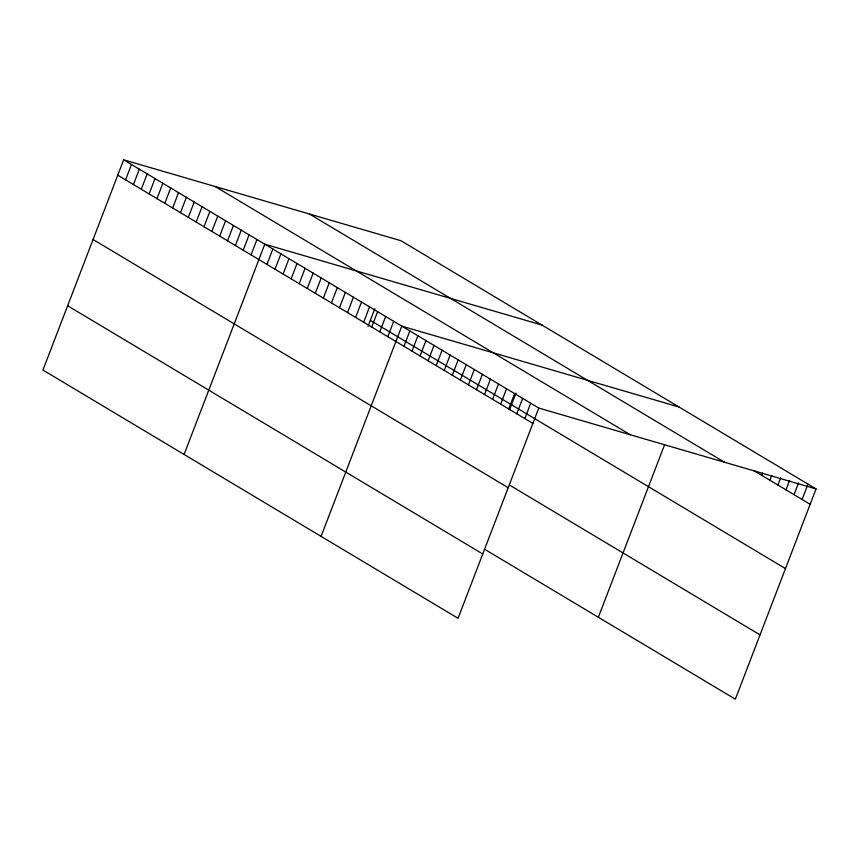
<?xml version="1.0" encoding="UTF-8"?>
<svg xmlns="http://www.w3.org/2000/svg" width="859" height="859" viewBox="0 0 859 859"><rect width="100%" height="100%" fill="white"/><g stroke="black" fill="none" stroke-linecap="round" stroke-linejoin="round"><path stroke-width="1.29" d="M123.653 159.817L42.95 370.057L458.072 618.297L538.776 408.057L123.653 159.817L400.928 240.703L816.05 488.943L735.347 699.183L485.539 549.803M125.597 179.864L131.491 164.509M133.446 184.556L139.341 169.202M141.284 189.238L147.179 173.883M149.122 193.93L155.017 178.575M156.972 198.622L162.856 183.268M164.81 203.304L170.705 187.949M172.648 207.996L178.543 192.641M180.487 212.688L186.382 197.334M188.336 217.37L194.231 202.015M196.174 222.062L202.069 206.708M204.012 226.755L209.907 211.4M211.851 231.436L217.746 216.081M219.7 236.128L225.595 220.774M227.538 240.821L233.433 225.466M235.377 245.513L241.272 230.148M243.215 250.194L249.11 234.84M251.064 254.887L256.959 239.532M184.094 454.465L264.797 244.214L542.072 325.099M266.956 264.389L272.851 249.035M275.02 269.211L280.914 253.856M283.073 274.032L288.968 258.677M291.137 278.853L297.031 263.498M299.19 283.663L305.085 268.309M307.254 288.484L313.148 273.13M315.307 293.306L321.202 277.951M323.371 298.127L329.265 282.772M331.424 302.948L337.319 287.582M339.488 307.758L345.382 292.404M347.541 312.579L353.436 297.225M355.605 317.401L361.499 302.046M363.658 322.222L369.553 306.867M368.039 326.399L374.835 308.671M371.722 327.032L377.616 311.677M379.775 331.853L385.67 316.499M387.838 336.674L393.723 321.32M321.083 536.381L401.787 326.141L679.061 407.016M403.945 346.317L409.84 330.951M412.009 351.127L417.904 335.772M420.062 355.948L425.957 340.594M428.126 360.769L434.02 345.415M436.179 365.59L442.074 350.236M444.243 370.401L450.137 355.046M452.296 375.222L458.191 359.867M460.36 380.043L466.254 364.688M468.413 384.864L474.308 369.51M476.477 389.675L482.371 374.32M484.53 394.496L490.425 379.141M492.594 399.317L498.488 383.962M500.647 404.138L506.542 388.783M508.711 408.959L514.605 393.605M509.634 409.593L515.98 393.078M516.764 413.77L522.659 398.415M524.828 418.591L530.722 403.236M598.358 617.267L664.641 444.597M761.804 475.381L762.717 473.019M769.868 480.202L771.683 475.478M777.921 485.024L780.648 477.937M785.985 489.834L789.604 480.385M794.038 494.655L798.569 482.844M802.102 499.476L807.997 484.122M538.776 408.057L816.05 488.943M753.751 470.56L810.155 504.297M309.433 214.009L724.545 462.249M215.158 186.51L630.281 434.751M370.347 320.375L785.47 568.604M117.758 175.172L532.881 423.412M510.225 485.485L760.032 634.865M93.073 239.489L508.195 487.719M67.636 305.75L482.758 553.991"/></g></svg>
